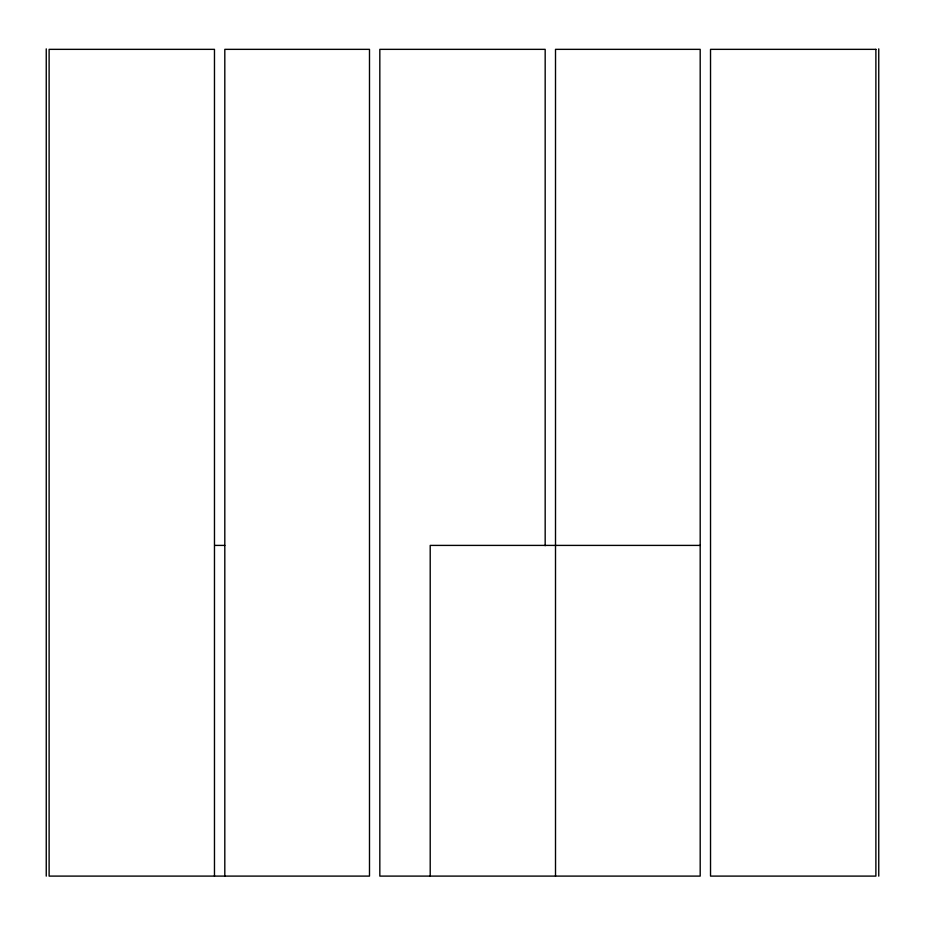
<?xml version="1.0" encoding="UTF-8"?>
<svg xmlns="http://www.w3.org/2000/svg" width="925" height="925" viewBox="0 0 925 925"><rect width="100%" height="100%" fill="white"/><g stroke="black" fill="none" stroke-linecap="round" stroke-linejoin="round"><path stroke-width="1.39" d="M214.727 545.403L224.81 545.403M700.19 545.403L430.206 545.403L430.206 876.102M878.75 48.863L878.75 876.137M555.509 876.102L555.509 49.349L700.19 49.349L700.19 876.102L379.828 876.102L379.828 49.349L545.172 49.349L545.172 545.692M224.81 876.102L224.81 49.349L369.491 49.349L369.491 876.102L49.117 876.102L49.117 49.349L214.473 49.349L214.473 876.102M46.25 48.863L46.25 876.137M875.882 49.349L710.527 49.349L710.527 876.102L875.882 876.102L875.882 49.349"/></g></svg>
